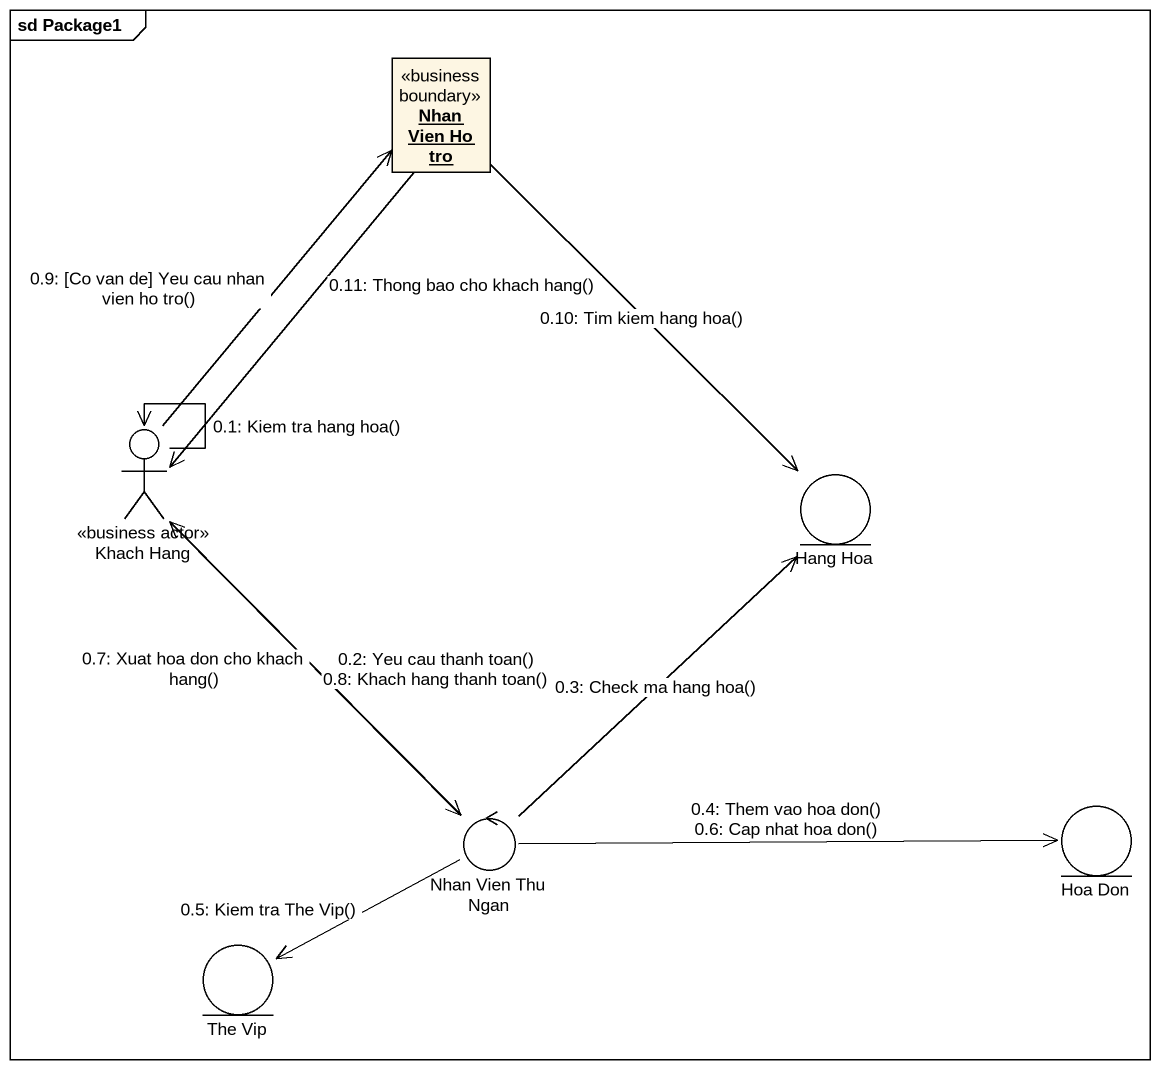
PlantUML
@startuml
mainframe sd Package1
allowmixing
hide circle
hide empty members
object "Nhan Vien Ho tro" as Nhan_Vien_Ho_tro <<business boundary>>
actor "Khach Hang" as Khach_Hang <<business actor>>
entity "Hang Hoa" as Hang_Hoa
control "Nhan Vien Thu Ngan" as Nhan_Vien_Thu_Ngan
entity "Hoa Don" as Hoa_Don
entity "The Vip" as The_Vip
Khach_Hang --> Khach_Hang : 0.1: Kiem tra hang hoa()
Khach_Hang --> Nhan_Vien_Thu_Ngan : 0.2: Yeu cau thanh toan()\n0.8: Khach hang thanh toan()
Nhan_Vien_Thu_Ngan -up-> Hang_Hoa : 0.3: Check ma hang hoa()
Nhan_Vien_Thu_Ngan -right-> Hoa_Don : 0.4: Them vao hoa don()\n0.6: Cap nhat hoa don()
Nhan_Vien_Thu_Ngan -left-> The_Vip : 0.5: Kiem tra The Vip()
Nhan_Vien_Thu_Ngan -up-> Khach_Hang : 0.7: Xuat hoa don cho khach hang()
Khach_Hang -up-> Nhan_Vien_Ho_tro : 0.9: [Co van de] Yeu cau nhan vien ho tro()
Nhan_Vien_Ho_tro --> Hang_Hoa : 0.10: Tim kiem hang hoa()
Nhan_Vien_Ho_tro --> Khach_Hang : 0.11: Thong bao cho khach hang()
@enduml
